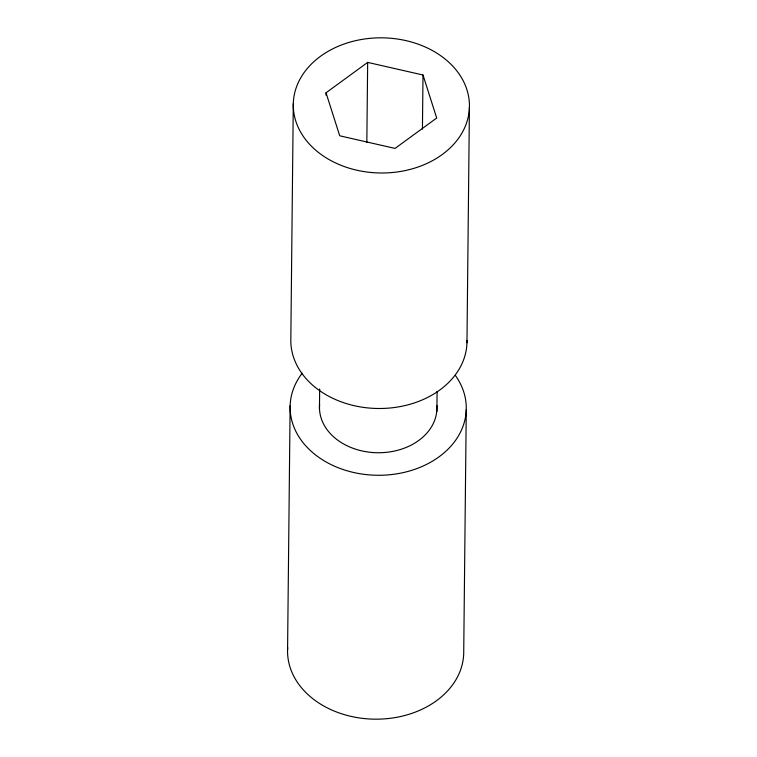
<?xml version="1.0" encoding="UTF-8"?>
<svg xmlns="http://www.w3.org/2000/svg" width="757" height="757" viewBox="0 0 757 757"><rect width="100%" height="100%" fill="white"/><g stroke="black" fill="none" stroke-linecap="round" stroke-linejoin="round"><path stroke-width="1.14" d="M287.575 649.724L290.13 405.828M293.29 103.539L290.83 339.051A88.086 67.581 0.6 0 0 378.481 408.496A88.086 67.581 0.6 0 0 466.974 340.442M319.454 408.941L319.662 388.956M326.002 95.136L326.03 92.789L367.665 62.396L423.002 75.009L436.694 118.026L395.05 148.419L339.713 135.796L326.03 92.789M366.833 142.439L367.665 62.396M422.434 129.163L423.002 75.009M436.884 411.43L437.092 391.445M466.265 409.556L463.71 653.461A88.086 67.581 0.6 0 1 372.274 719.112A88.086 67.581 0.6 0 1 287.679 647.538M466.965 342.779L469.425 107.276A88.086 67.581 0.6 0 0 339.004 45.969A88.086 67.581 0.6 0 0 335.644 162.982A88.086 67.581 0.6 0 0 469.425 107.276M436.827 405.411A58.724 45.051 0.6 0 1 377.809 452.743A58.724 45.051 0.6 0 1 319.605 404.323M455.43 375.529A88.086 67.581 0.6 0 1 376.967 475.264A88.086 67.581 0.6 0 1 302.166 373.239"/></g></svg>
